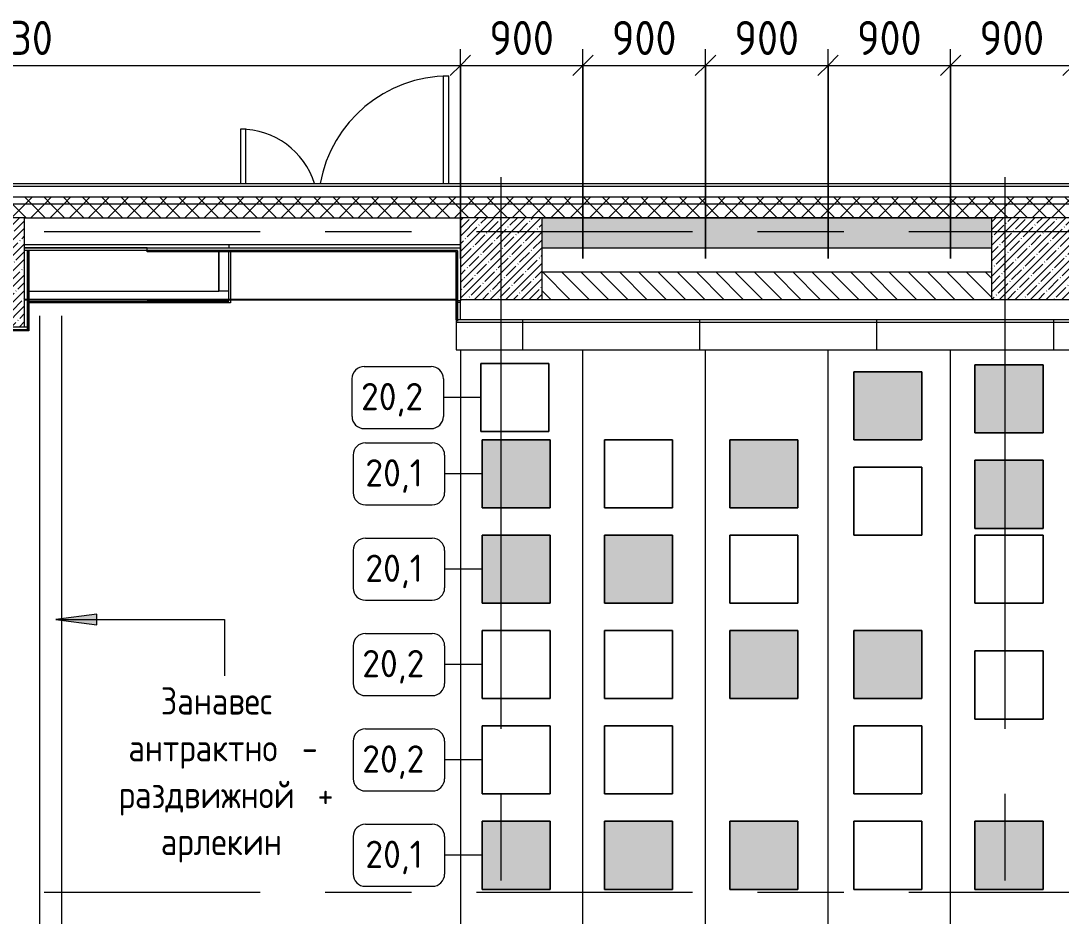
# Model space of a CAD drawing. Header units: millimetres. Extents: x -3724 to 231642, y -8553 to 29017.
# Drawn here: x 216395 to 224035, y 21973 to 28546 of the extents above; entities that cross this region are included whole.
import ezdxf

# ---------------------------------------------------------------- set-up
doc = ezdxf.new("R2010")
doc.units = ezdxf.units.MM
doc.linetypes.add('Осевая', pattern=[3175, 635, -476.25, 1587.5, -476.25])
for name, color, linetype, lineweight in [('A-ANNO-DIMS', 7, 'Continuous', 9), ('A-ANNO-DIMS-100', 7, 'Continuous', 9), ('A-DETL', 7, 'Continuous', 9), ('A-WALL', 7, 'Continuous', 9), ('I-FURN-IDEN', 7, 'Continuous', 9), ('I-WALL', 7, 'Continuous', 9), ('S-COLS', 7, 'Continuous', 9), ('S-STRS', 7, 'Continuous', 13), ('Оси', 7, 'Continuous', 9), ('Оси-2', 7, 'Осевая', 9)]:
    doc.layers.add(name, color=color, linetype=linetype, lineweight=lineweight)
for name, color, linetype, lineweight, true_color in [('A-DOOR-1', 7, 'Continuous', 9, 0xc0c0c0), ('A-WALL-1', 9, 'Continuous', 9, 0x808080), ('A-WALL-FNSH-1', 9, 'Continuous', 9, 0x808080), ('A-WALL-PATT-1', 7, 'Continuous', 9, 0x787878), ('G-ANNO-TEXT-2', 7, 'Continuous', 9, 0x3c3c3c), ('I-FURN-4', 7, 'Continuous', 13, 0x214343), ('I-FURN-6', 7, 'Continuous', 13, 0xa8c4c4)]:
    doc.layers.add(name, color=color, linetype=linetype, lineweight=lineweight, true_color=true_color)
doc.layers.add('I-FURN-5', color=7, linetype='Continuous', lineweight=13, true_color=0xa4d9d9, transparency=1)
doc.styles.add('GOST Common', font='GOST_Common.ttf', dxfattribs={"height": 200})
doc.styles.add('GOST Common_3', font='GOST_Common.ttf', dxfattribs={"width": 0.9, "height": 200})
doc.styles.add('ISOCPEUR', font='isocpeur.ttf', dxfattribs={"width": 0.9, "height": 250})
doc.dimstyles.new('ISO-2_5_0_9К_БОЛЬШОЙ', dxfattribs={"dimscale": 304.8, "dimtxt": 248.995294, "dimasz": 0.492126, "dimexe": 0.393701, "dimexo": 0.984252, "dimgap": 0, "dimtad": 1, "dimdec": 0, "dimrnd": 10, "dimzin": 0, "dimdsep": 46, "dimtxsty": 'ISOCPEUR', "dimblk1": 'OBLIQUE', "dimblk2": 'OBLIQUE', "dimsah": 1, "dimcen": 0.09, "dimdle": 0.393701, "dimazin": 0, "dimtfac": 1, "dimtdec": 4, "dimtix": 1, "dimtmove": 0, "dimatfit": 3, "dimfxl": 1, "dimtvp": 1, "dimtolj": 1, "dimtzin": 0, "dimarcsym": 2})
pattern_1 = [(45, (197712.85, 0), (-70.71068, 70.71068), []), (135, (197712.85, 0), (-70.71068, -70.71068), [])]

# ---------------------------------------------------------------- blocks, each defined once
blk = doc.blocks.new('BSC_Колонна _Прямоугольная - 600х600-V290-План мебели_ фрагмент 1')
at = {"layer": 'S-COLS'}
h = blk.add_hatch(dxfattribs=at)
h.set_pattern_fill('FP_11', color=256, style=0, pattern_type=2)
h.set_pattern_definition([(45, (-26110, -26800), (-57.02463, 57.02463), []), (45, (-26052.975, -26800), (-57.02463, 57.02463), [100.806, -20.161, 3.353, -16.808])])
h.paths.add_polyline_path([(300, -300), (300, 300), (-300, 300), (-300, -300)])
for p, q in [((300, 300), (-300, 300)), ((-300, 300), (-300, -300)), ((300, -300), (300, 300)), ((-300, -300), (300, -300))]:
    blk.add_line(p, q, dxfattribs=at)
blk = doc.blocks.new('BSC_Колонна _Прямоугольная - 600х600-V295-План мебели_ фрагмент 1')
at = {"layer": 'S-COLS'}
h = blk.add_hatch(dxfattribs=at)
h.set_pattern_fill('FP_45', color=256, style=0, pattern_type=2)
h.set_pattern_definition([(45, (-22210, -26800), (-57.02463, 57.02463), []), (45, (-22152.975, -26800), (-57.02463, 57.02463), [100.806, -20.161, 3.353, -16.808])])
h.paths.add_polyline_path([(-150, -300), (300, -299), (300, 300), (-300, 300), (-300, -300)])
for p, q in [((300, 300), (-300, 300)), ((-300, 300), (-300, -300)), ((300, -300), (300, 300)), ((-300, -300), (300, -300))]:
    blk.add_line(p, q, dxfattribs=at)
blk = doc.blocks.new('Перекрытия 3 - Перекрытия 4-20977624-План мебели_ фрагмент 1')
at = {"layer": 'S-STRS'}
for p, q in [((21910, 26131.1), (21910, 20500)), ((22810, 20500), (22810, 26131.1)), ((23710, 20500), (23710, 26131.1)), ((24610, 20500), (24610, 26131.1)), ((25510, 20500), (25510, 26131.1)), ((26410, 20500), (26410, 26131.1)), ((27310, 20500), (27310, 26131.1)), ((28210, 20500), (28210, 26131.1)), ((29110, 20500), (29110, 26131.1)), ((30010, 22600), (30010, 26131.1)), ((30010, 20500), (30010, 22000)), ((22490, 20500), (21910, 20500)), ((23390, 20500), (22810, 20500)), ((24290, 20500), (23710, 20500)), ((25190, 20500), (24610, 20500)), ((26090, 20500), (25510, 20500)), ((26990, 20500), (26410, 20500)), ((27890, 20500), (27310, 20500)), ((28790, 20500), (28210, 20500)), ((29690, 20500), (29110, 20500)), ((30449, 20500), (30010, 20500))]:
    blk.add_line(p, q, dxfattribs=at)
blk = doc.blocks.new('BSC_Колонна _Прямоугольная - 600х800-V299-План мебели_ фрагмент 1')
at = {"layer": 'S-COLS'}
h = blk.add_hatch(dxfattribs=at)
h.set_pattern_fill('FP_82', color=256, style=0, pattern_type=2)
h.set_pattern_definition([(45, (-18410.26, -26700), (-57.02463, 57.02463), []), (45, (-18353.23, -26700), (-57.02463, 57.02463), [100.806, -20.161, 3.353, -16.808])])
h.paths.add_polyline_path([(300, -400), (300, 400), (-300, 400), (-300, -400), (286.5, -400)])
for p, q in [((300, 400), (-300, 400)), ((-300, 400), (-300, -400)), ((300, -400), (300, 400)), ((-300, -400), (300, -400))]:
    blk.add_line(p, q, dxfattribs=at)
blk = doc.blocks.new('110_Дверь_СКБ_2Ст_Наружная - ДН-1_л_ Двухстворчатая 1450 х3300 _h_ в свету с верхним остеклением-23567691-План мебели_ фрагмент 1')
at = {"layer": 'A-DOOR-1'}
for p, q in [((784.5, 915), (744.5, 915)), ((744.5, 915), (744.5, 125)), ((784.5, 125), (784.5, 915)), ((-745.5, 525), (-745.5, 125)), ((-705.5, 525), (-745.5, 525)), ((-705.5, 125), (-705.5, 525))]:
    blk.add_line(p, q, dxfattribs=at)
for centre, radius, start, end in [((784.5, -45), 960, 90, 169.77827), ((-745.5, -45), 570, 17.40013, 90)]:
    blk.add_arc(centre, radius, start, end, dxfattribs=at)
blk = doc.blocks.new('Подушка 500500  - Подушка 500500 -30734744-План мебели_ фрагмент 1')
at = {"layer": 'I-FURN-5'}
blk.add_hatch(color=256, dxfattribs=at).paths.add_polyline_path([(-250, -250), (250, -250), (250, 250), (-250, 250)])
at = {"layer": 'I-FURN-4'}
for p, q in [((250, 250), (-250, 250)), ((-250, 250), (-250, -250)), ((-250, -250), (-250, 250)), ((-250, 250), (250, 250)), ((250, -250), (250, 250)), ((250, 250), (250, -250)), ((-250, -250), (250, -250)), ((250, -250), (-250, -250))]:
    blk.add_line(p, q, dxfattribs=at)
blk = doc.blocks.new('Подушка 500500  - Подушка 500х500 _второго цвета_-30765996-План мебели_ фрагмент 1')
at = {"layer": 'I-FURN-6'}
for p, q in [((250, 250), (-250, 250)), ((-250, 250), (-250, -250)), ((-250, -250), (-250, 250)), ((-250, 250), (250, 250)), ((250, -250), (250, 250)), ((250, 250), (250, -250)), ((-250, -250), (250, -250)), ((250, -250), (-250, -250))]:
    blk.add_line(p, q, dxfattribs=at)
blk = doc.blocks.new('Стены наклон_ амфитеатр1 - Стены наклон_ амфитеатр-33007412-План мебели_ фрагмент 1')
at = {"layer": 'A-WALL-PATT-1'}
h = blk.add_hatch(dxfattribs=at)
h.set_pattern_fill('FP_219', color=256, style=0, pattern_type=2)
h.set_pattern_definition([(180, (45880, 41582), (4e-13, -3050), []), (270, (45880, 41582.1), (1300, 8e-14), [])])
h.paths.add_polyline_path([(27310, 26131.1), (30460, 26131.1), (30460, 26351), (21879, 26351), (21879, 26131.1), (23773.8, 26131.1)])
at = {"layer": 'A-WALL'}
for p, q in [((21879, 26351.1), (21879, 26131.1)), ((21910, 26351.1), (21879, 26351.1)), ((21879, 26131.1), (30460, 26131.1))]:
    blk.add_line(p, q, dxfattribs=at)
blk = doc.blocks.new('Зашивка приборов отопления13 - Зашивка приборов отопления-33279120-План мебели_ фрагмент 1')
at = {"layer": 'A-WALL'}
for p, q in [((19610.3, 26880), (18710.3, 26880)), ((20135.9, 26560), (20135.9, 26849)), ((20136.3, 26849), (20136.3, 26560)), ((18741.3, 26560), (20135.9, 26560)), ((20210, 26560), (20135.9, 26560)), ((18741.3, 26485), (19610.3, 26485))]:
    blk.add_line(p, q, dxfattribs=at)
blk = doc.blocks.new('Марка_Мебель - В прямоуг_Balcon_Марка-25523697-План мебели_ фрагмент 1')
at = {"layer": 'I-FURN-IDEN'}
for p, q in [((-2.455, 2.278), (2.455, 2.278)), ((-3.355, 1.378), (-3.355, -1.384)), ((3.355, 1.378), (3.355, -1.378)), ((-2.461, -2.278), (2.455, -2.278))]:
    blk.add_line(p, q, dxfattribs=at)
for centre, radius, start, end in [((-2.455, 1.378), 0.9, 90, 180), ((2.455, 1.378), 0.9, 0, 90), ((-2.461, -1.384), 0.893, 180, 270), ((2.455, -1.378), 0.9, 270, 0)]:
    blk.add_arc(centre, radius, start, end, dxfattribs=at)
blk = doc.blocks.new('DIMBLOCK146-План мебели_ фрагмент 1')
at = {"layer": 'A-ANNO-DIMS-100'}
for p, q in [((212992.9, 23211), (212992.9, 28338.1)), ((219622.9, 26800), (219622.9, 28338.1)), ((212872.9, 28218.1), (219622.9, 28218.1)), ((212992.9, 28218.1), (212992.9, 23211)), ((219622.9, 28218.1), (219622.9, 26800))]:
    blk.add_line(p, q, dxfattribs=at)
at = {"layer": 'A-ANNO-DIMS-100', "lineweight": 20}
for p, q in [((212992.9, 28218.1), (213067.9, 28293.1)), ((219622.9, 28218.1), (219697.9, 28293.1)), ((212992.9, 28218.1), (212917.9, 28143.1)), ((219622.9, 28218.1), (219547.9, 28143.1))]:
    blk.add_line(p, q, dxfattribs=at)
at = {"layer": 'A-ANNO-DIMS-100', "color": 0, "insert": (215991.8, 28544.7), "char_height": 250, "width": 758.478, "attachment_point": 1, "line_spacing_factor": 1.149209, "style": 'ISOCPEUR'}
blk.add_mtext('6630', dxfattribs=at)
blk = doc.blocks.new('_Oblique')
at = {"color": 0, "linetype": 'ByBlock', "lineweight": -2}
blk.add_line((-0.5, -0.5), (0.5, 0.5), dxfattribs=at)
blk = doc.blocks.new('DIMBLOCK147-План мебели_ фрагмент 1')
at = {"layer": 'A-ANNO-DIMS-100'}
for p, q in [((219622.9, 26800), (219622.9, 28338.1)), ((220522.9, 26800), (220522.9, 28338.1)), ((219622.9, 28218.1), (220522.9, 28218.1)), ((219622.9, 28218.1), (219622.9, 26800)), ((220522.9, 28218.1), (220522.9, 26800))]:
    blk.add_line(p, q, dxfattribs=at)
at = {"layer": 'A-ANNO-DIMS-100', "lineweight": 20}
for p, q in [((219622.9, 28218.1), (219697.9, 28293.1)), ((220522.9, 28218.1), (220597.9, 28293.1)), ((219622.9, 28218.1), (219547.9, 28143.1)), ((220522.9, 28218.1), (220447.9, 28143.1))]:
    blk.add_line(p, q, dxfattribs=at)
at = {"layer": 'A-ANNO-DIMS-100', "color": 0, "insert": (219835.8, 28544.7), "char_height": 250, "width": 568.858, "attachment_point": 1, "line_spacing_factor": 1.149209, "style": 'ISOCPEUR'}
blk.add_mtext('900', dxfattribs=at)
blk = doc.blocks.new('DIMBLOCK148-План мебели_ фрагмент 1')
at = {"layer": 'A-ANNO-DIMS-100'}
for p, q in [((220522.9, 26800), (220522.9, 28338.1)), ((221422.9, 26800), (221422.9, 28338.1)), ((220522.9, 28218.1), (221422.9, 28218.1)), ((220522.9, 28218.1), (220522.9, 26800)), ((221422.9, 28218.1), (221422.9, 26800))]:
    blk.add_line(p, q, dxfattribs=at)
at = {"layer": 'A-ANNO-DIMS-100', "lineweight": 20}
for p, q in [((220522.9, 28218.1), (220597.9, 28293.1)), ((221422.9, 28218.1), (221497.9, 28293.1)), ((220522.9, 28218.1), (220447.9, 28143.1)), ((221422.9, 28218.1), (221347.9, 28143.1))]:
    blk.add_line(p, q, dxfattribs=at)
at = {"layer": 'A-ANNO-DIMS-100', "color": 0, "insert": (220735.8, 28544.7), "char_height": 250, "width": 568.858, "attachment_point": 1, "line_spacing_factor": 1.149209, "style": 'ISOCPEUR'}
blk.add_mtext('900', dxfattribs=at)
blk = doc.blocks.new('DIMBLOCK149-План мебели_ фрагмент 1')
at = {"layer": 'A-ANNO-DIMS-100'}
for p, q in [((221422.9, 26800), (221422.9, 28338.1)), ((222322.9, 26800), (222322.9, 28338.1)), ((221422.9, 28218.1), (222322.9, 28218.1)), ((221422.9, 28218.1), (221422.9, 26800)), ((222322.9, 28218.1), (222322.9, 26800))]:
    blk.add_line(p, q, dxfattribs=at)
at = {"layer": 'A-ANNO-DIMS-100', "lineweight": 20}
for p, q in [((221422.9, 28218.1), (221497.9, 28293.1)), ((222322.9, 28218.1), (222397.9, 28293.1)), ((221422.9, 28218.1), (221347.9, 28143.1)), ((222322.9, 28218.1), (222247.9, 28143.1))]:
    blk.add_line(p, q, dxfattribs=at)
at = {"layer": 'A-ANNO-DIMS-100', "color": 0, "insert": (221635.8, 28544.7), "char_height": 250, "width": 568.858, "attachment_point": 1, "line_spacing_factor": 1.149209, "style": 'ISOCPEUR'}
blk.add_mtext('900', dxfattribs=at)
blk = doc.blocks.new('DIMBLOCK150-План мебели_ фрагмент 1')
at = {"layer": 'A-ANNO-DIMS-100'}
for p, q in [((222322.9, 26800), (222322.9, 28338.1)), ((223222.9, 26800), (223222.9, 28338.1)), ((222322.9, 28218.1), (223222.9, 28218.1)), ((222322.9, 28218.1), (222322.9, 26800)), ((223222.9, 28218.1), (223222.9, 26800))]:
    blk.add_line(p, q, dxfattribs=at)
at = {"layer": 'A-ANNO-DIMS-100', "lineweight": 20}
for p, q in [((222322.9, 28218.1), (222397.9, 28293.1)), ((223222.9, 28218.1), (223297.9, 28293.1)), ((222322.9, 28218.1), (222247.9, 28143.1)), ((223222.9, 28218.1), (223147.9, 28143.1))]:
    blk.add_line(p, q, dxfattribs=at)
at = {"layer": 'A-ANNO-DIMS-100', "color": 0, "insert": (222535.8, 28544.7), "char_height": 250, "width": 568.858, "attachment_point": 1, "line_spacing_factor": 1.149209, "style": 'ISOCPEUR'}
blk.add_mtext('900', dxfattribs=at)
blk = doc.blocks.new('DIMBLOCK151-План мебели_ фрагмент 1')
at = {"layer": 'A-ANNO-DIMS-100'}
for p, q in [((223222.9, 26800), (223222.9, 28338.1)), ((224122.9, 26800), (224122.9, 28338.1)), ((223222.9, 28218.1), (224122.9, 28218.1)), ((223222.9, 28218.1), (223222.9, 26800)), ((224122.9, 28218.1), (224122.9, 26800))]:
    blk.add_line(p, q, dxfattribs=at)
at = {"layer": 'A-ANNO-DIMS-100', "lineweight": 20}
for p, q in [((223222.9, 28218.1), (223297.9, 28293.1)), ((224122.9, 28218.1), (224197.9, 28293.1)), ((223222.9, 28218.1), (223147.9, 28143.1)), ((224122.9, 28218.1), (224047.9, 28143.1))]:
    blk.add_line(p, q, dxfattribs=at)
at = {"layer": 'A-ANNO-DIMS-100', "color": 0, "insert": (223435.8, 28544.7), "char_height": 250, "width": 568.858, "attachment_point": 1, "line_spacing_factor": 1.149209, "style": 'ISOCPEUR'}
blk.add_mtext('900', dxfattribs=at)

msp = doc.modelspace()

# ---------------------------------------------------------------- hatches: boundary and pattern name
at = {"layer": 'A-WALL'}
h = msp.add_hatch(dxfattribs=at)
h.set_pattern_fill('FP_6', color=256, style=0, pattern_type=2)
h.set_pattern_definition(pattern_1)
h.paths.add_polyline_path([(231323.4, 27200), (231422.9, 27200), (231422.9, 27250), (211422.9, 27250), (211422.9, 27200), (231322.9, 27200)])
h = msp.add_hatch(dxfattribs=at)
h.set_pattern_fill('FP_6', color=256, style=0, pattern_type=2)
h.set_pattern_definition(pattern_1)
h.paths.add_polyline_path([(231006.1, 27100), (231322.9, 27100), (231322.9, 27200), (211422.9, 27200), (211422.9, 27100), (230722.9, 27100)])
at = {"layer": 'G-ANNO-TEXT-2'}
msp.add_hatch(color=256, dxfattribs=at).paths.add_polyline_path([(216652.6, 24151.4), (216952.6, 24111.9), (216952.6, 24190.9)])
at = {"layer": 'I-WALL'}
h = msp.add_hatch(dxfattribs=at)
h.set_pattern_fill('FP_1', color=256, style=0, pattern_type=2)
h.set_pattern_definition([(45, (197712.85, 0), (-57.02463, 57.02463), []), (45, (197769.88, 0), (-57.02463, 57.02463), [100.806, -20.161, 3.353, -16.808])])
h.paths.add_polyline_path([(230371.4, 26880), (230722.9, 26880), (230722.9, 27100), (228322.9, 27100), (228322.9, 26880), (229102.2, 26880)])
h.paths.add_polyline_path([(226563.7, 26880), (227722.9, 26880), (227722.9, 27100), (224122.9, 27100), (224122.9, 26880)])
h.paths.add_polyline_path([(223522.9, 26880), (223522.9, 27100), (220222.9, 27100), (220222.9, 26880), (221486.6, 26880)])
h = msp.add_hatch(dxfattribs=at)
h.set_pattern_fill('FP_16', color=256, style=0, pattern_type=2)
h.set_pattern_definition([(135, (197712.85, 0), (-70.71068, -70.71068), [])])
h.paths.add_polyline_path([(221486.6, 26500), (223522.9, 26501), (223522.9, 26700), (220222.9, 26700), (220222.9, 26500)])

# ---------------------------------------------------------------- linework, layer by layer
at = {"layer": 'A-DETL'}
for p, q in [((216532.9, 26380), (216532.9, 15361)), ((216692.9, 26380), (216692.9, 15361))]:
    msp.add_line(p, q, dxfattribs=at)
at = {"layer": 'A-WALL'}
for p, q in [((231552.9, 27330), (211332.6, 27330)), ((231472.9, 27250), (211332.6, 27250)), ((231422.9, 27200), (211332.6, 27200)), ((223522.9, 27100), (220222.9, 27100)), ((219622.9, 26900), (216423.1, 26900))]:
    msp.add_line(p, q, dxfattribs=at)
at = {"layer": 'A-WALL-1'}
for p, q in [((216423.1, 27100), (219622.9, 27100)), ((220222.9, 27100), (223522.9, 27100)), ((220222.9, 26880), (223522.9, 26880)), ((223522.9, 26700), (220222.9, 26700)), ((220222.9, 26500), (223522.9, 26500))]:
    msp.add_line(p, q, dxfattribs=at)
at = {"layer": 'A-WALL-FNSH-1'}
for p, q in [((231572.9, 27350), (211332.6, 27350)), ((219602.9, 26860), (219600.9, 26860)), ((219600.9, 26858), (219600.9, 26500)), ((219602.9, 26340), (219602.9, 26860)), ((219600.9, 26500), (216423.1, 26500)), ((216423.1, 26498), (219600.9, 26498)), ((219600.9, 26498), (219600.9, 26340)), ((219600.9, 26340), (219602.9, 26340))]:
    msp.add_line(p, q, dxfattribs=at)
at = {"layer": 'G-ANNO-TEXT-2'}
for p, q in [((216952.6, 24190.9), (216652.6, 24151.4)), ((216652.6, 24151.4), (216952.6, 24111.9)), ((216652.6, 24151.4), (217891, 24151.4)), ((216952.6, 24111.9), (216952.6, 24190.9)), ((217891, 24151.4), (217891, 23737.8))]:
    msp.add_line(p, q, dxfattribs=at)
at = {"layer": 'I-FURN-IDEN'}
for p, q in [((219772.9, 25780), (219498, 25780)), ((219781.9, 25220), (219507, 25220)), ((219781.9, 24520), (219507, 24520)), ((219781.9, 23820), (219507, 23820)), ((219781.9, 23120), (219507, 23120)), ((219781.9, 22420), (219507, 22420))]:
    msp.add_line(p, q, dxfattribs=at)
at = {"layer": 'I-WALL'}
for p, q in [((217922.9, 26900), (217922.9, 26880)), ((216423.1, 26880), (219622.9, 26880)), ((219602.9, 26860), (216423.1, 26860)), ((216443.1, 26274.5), (216443.1, 26860)), ((216445.1, 26858), (216443.1, 26858)), ((216445.1, 26858), (216445.1, 26274.5)), ((216454.1, 26860), (216454.1, 26269)), ((217323.1, 26849), (217323.1, 26880)), ((217323.1, 26860), (219600.9, 26860)), ((219600.9, 26858), (217323.1, 26858)), ((219591.9, 26849), (217323.1, 26849)), ((217922.9, 26487.2), (217922.9, 26849)), ((217933.9, 26849), (217933.9, 26476.2)), ((219591.9, 26351.1), (219591.9, 26849)), ((219600.9, 26858), (219600.9, 26860)), ((217933.9, 26476.2), (216454.1, 26476.2)), ((217323.1, 26487.2), (217922.9, 26487.2)), ((217323.1, 26487.2), (217323.1, 26476.2)), ((219622.9, 26490), (219602.9, 26490)), ((219602.9, 26490), (219602.9, 26351.1)), ((219602.9, 26480), (219622.9, 26480)), ((219622.9, 26478), (219602.9, 26478)), ((219622.9, 26500), (219622.9, 26490)), ((219622.9, 26351), (219622.9, 26490)), ((216423.1, 26300), (216443.1, 26300)), ((228172.9, 26351), (219622.9, 26351)), ((216454.1, 26269), (215792.1, 26269)), ((215797.6, 26280), (216448.6, 26280)), ((216448.6, 26278), (215797.6, 26278)), ((216445.1, 26274.5), (216443.1, 26274.5)), ((216448.6, 26278), (216448.6, 26280))]:
    msp.add_line(p, q, dxfattribs=at)
at = {"layer": 'Оси'}
for p, q in [((219922.9, 24898.1), (219922.9, 27398.1)), ((223622.9, 24898.1), (223622.9, 27398.1))]:
    msp.add_line(p, q, dxfattribs=at)
at = {"layer": 'Оси-2'}
for p, q in [((212280.1, 27000), (229052.9, 27000)), ((219922.9, 15885.9), (219922.9, 24898.1)), ((223622.9, 15885.9), (223622.9, 24898.1)), ((212280.1, 22150), (229052.9, 22150))]:
    msp.add_line(p, q, dxfattribs=at)

# ---------------------------------------------------------------- block references
at = {"layer": 'A-DOOR-1'}
msp.add_blockref('110_Дверь_СКБ_2Ст_Наружная - ДН-1_л_ Двухстворчатая 1450 х3300 _h_ в свету с верхним остеклением-23567691-План мебели_ фрагмент 1', (218753.4, 27225), dxfattribs=at)
at = {"layer": 'A-WALL'}
for name in ['Зашивка приборов отопления13 - Зашивка приборов отопления-33279120-План мебели_ фрагмент 1', 'Стены наклон_ амфитеатр1 - Стены наклон_ амфитеатр-33007412-План мебели_ фрагмент 1']:
    msp.add_blockref(name, (197712.9, 0), dxfattribs=at)
at = {"layer": 'I-FURN-4'}
for p in [(223651.9, 25770), (222762.9, 25720), (220031.9, 25220), (221851.9, 25220), (223651.9, 25070), (220031.9, 24520), (220931.9, 24520), (221851.9, 23820), (222762.9, 23820), (220031.9, 22420), (220931.9, 22420), (221851.9, 22420), (223651.9, 22420)]:
    msp.add_blockref('Подушка 500500  - Подушка 500500 -30734744-План мебели_ фрагмент 1', p, dxfattribs=at)
at = {"layer": 'I-FURN-6'}
for p in [(220022.9, 25780), (220931.9, 25220), (222762.9, 25020), (221851.9, 24520), (223651.9, 24520), (220031.9, 23820), (220931.9, 23820), (223651.9, 23670), (220031.9, 23120), (220931.9, 23120), (222762.9, 23120), (222762.9, 22420)]:
    msp.add_blockref('Подушка 500500  - Подушка 500х500 _второго цвета_-30765996-План мебели_ фрагмент 1', p, dxfattribs=at)
at = {"layer": 'I-FURN-IDEN', "xscale": 99.99999999999993, "yscale": 99.99999999999993, "zscale": 99.99999999999993}
for p in [(219162.6, 25780), (219171.6, 25220), (219171.6, 24520), (219171.6, 23820), (219171.6, 23120), (219171.6, 22420)]:
    msp.add_blockref('Марка_Мебель - В прямоуг_Balcon_Марка-25523697-План мебели_ фрагмент 1', p, dxfattribs=at)
at = {"layer": 'S-COLS'}
for name, p in [('BSC_Колонна _Прямоугольная - 600х800-V299-План мебели_ фрагмент 1', (216123.1, 26700)), ('BSC_Колонна _Прямоугольная - 600х600-V295-План мебели_ фрагмент 1', (219922.9, 26800)), ('BSC_Колонна _Прямоугольная - 600х600-V290-План мебели_ фрагмент 1', (223822.9, 26800))]:
    msp.add_blockref(name, p, dxfattribs=at)
at = {"layer": 'S-STRS'}
msp.add_blockref('Перекрытия 3 - Перекрытия 4-20977624-План мебели_ фрагмент 1', (197712.9, 0), dxfattribs=at)

# ---------------------------------------------------------------- texts
at = {"layer": 'G-ANNO-TEXT-2', "char_height": 200, "attachment_point": 1, "style": 'GOST Common_3'}
for s, insert, width in [('Занавес', (217423.1, 23653.4), 1132.784), ('\\fGOST Common|b0|i0|c204|p34|;\\W.9; ', (218357.7, 23653.4), 79.367), ('антрактно', (217184.9, 23309.4), 1544.05), ('- ', (218458.9, 23309.4), 238.101), ('раздвижной', (217113.5, 22965.5), 1637.848), (' + ', (218464.9, 22965.5), 317.468), ('арлекин', (217423.1, 22621.5), 1125.569)]:
    msp.add_mtext(s, dxfattribs=dict(at, insert=insert, width=width))
at = {"layer": 'I-FURN-IDEN', "char_height": 200, "attachment_point": 1, "style": 'GOST Common'}
for s, insert, width in [('20,2', (218893.1, 25887.1), 617.299), ('20,1', (218925.1, 25327.1), 561.181), ('20,1', (218925.1, 24627.1), 561.181), ('20,2', (218902.1, 23927.1), 617.299), ('20,2', (218902.1, 23227.1), 617.299), ('20,1', (218925.1, 22527.1), 561.181)]:
    msp.add_mtext(s, dxfattribs=dict(at, insert=insert, width=width))

# ---------------------------------------------------------------- dimensions: what is measured, and where the dimension line sits
at = {"layer": 'A-ANNO-DIMS'}
for base, p1, p2, override, picture, middle in [((219622.9, 28218.1), (212992.9, 22911), (219622.9, 26500), {"dimpost": '<>', "dimfxl": 7539.086141}, 'DIMBLOCK146-План мебели_ фрагмент 1', (216307.9, 28343.1)), ((220522.9, 28218.1), (219622.9, 26500), (220522.9, 26500), {"dimpost": '<>', "dimfxl": 900}, 'DIMBLOCK147-План мебели_ фрагмент 1', (220072.9, 28343.1)), ((221422.9, 28218.1), (220522.9, 26500), (221422.9, 26500), {"dimpost": '<>', "dimfxl": 900}, 'DIMBLOCK148-План мебели_ фрагмент 1', (220972.9, 28343.1)), ((222322.9, 28218.1), (221422.9, 26500), (222322.9, 26500), {"dimpost": '<>', "dimfxl": 900}, 'DIMBLOCK149-План мебели_ фрагмент 1', (221872.9, 28343.1)), ((223222.9, 28218.1), (222322.9, 26500), (223222.9, 26500), {"dimpost": '<>', "dimfxl": 900}, 'DIMBLOCK150-План мебели_ фрагмент 1', (222772.9, 28343.1)), ((224122.9, 28218.1), (223222.9, 26500), (224122.9, 26500), {"dimpost": '<>', "dimfxl": 900}, 'DIMBLOCK151-План мебели_ фрагмент 1', (223672.9, 28343.1))]:
    dim = msp.add_linear_dim(base=base, p1=p1, p2=p2, dimstyle='ISO-2_5_0_9К_БОЛЬШОЙ', override=override, dxfattribs=at)
    dim.commit()
    dim.dimension.update_dxf_attribs({"geometry": picture, "text_midpoint": middle})

doc.saveas('drawing.dxf')
